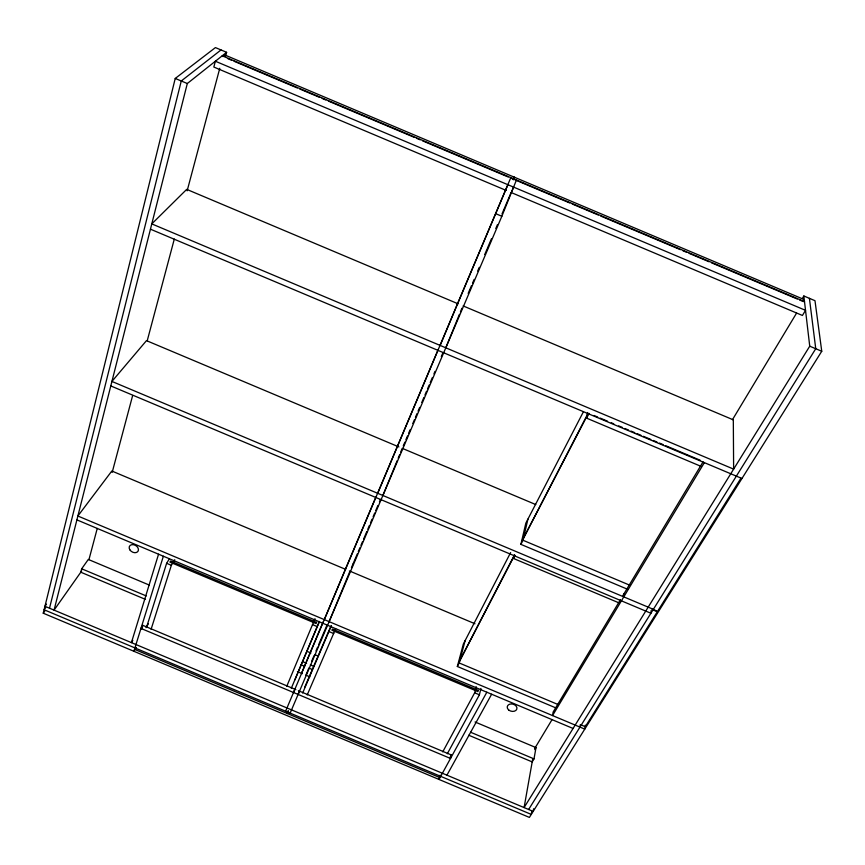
<?xml version="1.0" encoding="UTF-8"?>
<svg xmlns="http://www.w3.org/2000/svg" width="865" height="865" viewBox="0 0 865 865"><rect width="100%" height="100%" fill="white"/><g stroke="black" fill="none" stroke-linecap="round" stroke-linejoin="round"><path stroke-width="1.3" d="M651.129 610.582L650.913 613.253L110.785 385.931M623.784 596.872L624.152 593.52M585.302 725.162L584.772 729.119L77.872 516.005L111.823 471.014L345.622 569.354M579.972 727.097L580.296 724.74M533.619 808.753L533.175 811.392L44.958 606.3L46.515 604.138M531.726 811.77L531.283 814.408L44.104 609.76L45.661 607.587M468.765 735.25L532.18 761.903L534.008 758.886L535.997 747.598L475.058 721.983M532.635 759.394L524.093 807.575L809.737 346.195L803.845 295.981L814.981 300.685L821.75 351.266L529.391 817.414L43.25 613.209L175.238 78.445L215.428 47.586L226.608 52.311L225.57 56.214M700.899 466.311L586.589 418.141L587.627 412.529M627.687 589.314L520.892 544.366L523.022 540.268L527.931 519.097M520.892 544.366L525.844 523.141L583.432 411.718M619.189 602.959L513.54 558.487L514.437 554.714M447.292 753.783L479.405 694.79L480.929 688.454M442.739 751.869L474.669 692.8L476.172 686.659M49.51 608.214L181.272 80.986L221.018 49.943M226.608 52.311L187.305 83.527L54.062 610.128L81.71 570.922M298.349 690.681L451.389 754.983L450.514 758.464L140.963 628.412L142.822 625.341L295.862 689.643M440.015 775.537L439.009 779.441L486.833 692.216M149.245 585.054L88.306 559.439L81.688 568.802L80.791 572.208L145.461 599.38M88.922 559.731L97.248 528.45M112.18 472.398L132.659 395.489M147.234 340.734L174.308 239.054M187.154 190.819L219.775 68.292M555.633 707.808L457.336 666.482L459.174 662.958L465.143 640.576M457.336 666.482L463.337 644.068L510.631 552.573M158.554 554.205L131.415 642.619L132.81 640.316M163.366 556.227L133.87 651.28L135.935 647.809M141.687 628.996L142.822 625.341M136.14 647.474L135.448 649.712L287.039 713.398L287.959 711.246M146.52 627.406L166.621 563.299L169.356 558.866M151.083 629.331L171.367 565.299L174.762 559.741M307.216 694.919L335.652 628.779M290.153 713.117L501.851 216.261L516.448 180.006M302.653 693.006L331.425 625.6M513.788 179.347L514.621 177.314L803.185 299.128L803.477 301.625L799.747 300.058M445.799 347.806L454.287 326.959M454.439 326.602L459.412 314.373M460.407 311.93L461.899 308.264M382.881 495.483L397.186 460.645M398.192 458.18L399.706 454.493M400.722 452.027L402.236 448.34M222.9 56.56L224.857 54.992L513.983 177.044L513.15 179.077L510.664 178.028M329.132 621.643L349.46 572.37M298.111 694.444L299.463 691.157M305.896 675.154L308.837 668.04M311.627 661.39L314.006 655.648M286.748 686.323L314.99 618.691M287.039 713.398L288.056 710.965M440.134 775.17L439.009 777.224L287.558 713.614L288.575 711.181M285.612 711.214L510.815 177.639M324.321 619.621L345.394 569.257M377.702 493.299L438.306 349.309M440.177 345.438L457.607 303.593M291.31 688.248L319.207 621.859M294.9 679.847L319.434 621.427M293.516 692.508L294.889 689.232M301.507 673.305L310.157 652.675M309.562 654.091L323.132 621.957M345.286 569.494L375.767 497.343M457.217 304.523L507.885 184.699M512.923 179.531L513.983 177.044M513.561 179.801L514.621 177.314M287.558 713.614L288.467 711.462M315.995 650.934L317.617 647.128M318.644 644.717L327.1 624.844M351.439 567.689L353.017 563.958M353.104 563.753L355.666 557.741M355.742 557.568L357.321 553.86M358.305 551.535L359.948 547.675M360.954 545.318L362.586 541.49M363.603 539.1L366.792 531.586M367.83 529.164L369.431 525.401M370.469 522.957L372.058 519.216M373.118 516.751L374.707 513.01M375.745 510.566L377.875 505.56M379.432 501.905L380.492 499.429M403.263 445.918L404.874 442.134M405.912 439.701L407.512 435.928M408.55 433.484L410.161 429.721M412.789 423.547L414.389 419.795M415.427 417.341L417.027 413.589M418.076 411.124L419.666 407.383M421.774 402.43L423.893 397.457M424.953 394.981L426.542 391.239M427.591 388.774L429.181 385.033M430.229 382.568L432.359 377.572M433.927 373.875L434.987 371.399M441.323 356.51L442.912 352.779M468.181 293.408L469.76 289.689M469.911 289.353L471.49 285.623M472.55 283.147L474.139 279.417M477.685 271.069L479.275 267.35M484.714 254.559L486.833 249.596M487.2 248.731L489.471 243.379M489.839 242.524L491.428 238.794M495.818 228.468L497.407 224.738M501.992 213.969L503.581 210.249M503.754 209.827L511.161 192.441M513.594 187.11L511.269 192.571L802.428 315.466L805.531 310.34L215.374 61.231L213.839 67.038L506.263 190.462M304.837 686.951L330.852 626.228M514.34 555.125L458.742 662.687L514.632 555.2M587.941 413.557L522.309 540.441L588.362 413.438M513.54 558.487L515.118 555.471M586.589 418.141L589.054 413.405M450.157 757.221L451.389 754.983M446.935 775.17L491.634 694.227M146.044 627.676L148.391 623.741M620.454 599.694L553.124 712.057L552.54 715.571L704.359 462.634M622.973 595.498L703.061 461.834M802.45 298.295L803.845 295.981M534.667 748.517L552.075 719.572M732.439 419.72L796.514 313.206M534.786 749.598L535.997 747.598M528.634 809.489L815.749 348.725L809.413 298.339M740.883 478.323L657.584 611.296L652.426 609.122M43.25 613.209L44.807 611.036M593.985 415.481L597.693 417.049M600.169 418.087L607.576 421.212M611.285 422.769L613.75 423.807M618.691 425.894L622.4 427.451M624.865 428.499L628.574 430.056M631.039 431.094L634.748 432.662M637.224 433.7L640.922 435.268M643.398 436.306L650.804 439.431M653.28 440.469L656.978 442.026M659.454 443.075L663.152 444.632M665.628 445.67L700.207 460.245M150.445 229.182L741.965 478.486M398.916 446.935L146.477 340.637L111.92 381.433L653.356 609.328M402.647 448.503L535.77 504.565M523.022 540.268L630.077 585.335M652.145 609.566L657.303 611.739L585.281 726.697L580.491 724.686M349.352 570.922L474.961 623.751M459.174 662.958L557.947 704.488M76.899 519.876L573.073 728.471M166.621 563.299L171.367 565.299M312.46 624.606L317.196 626.595M328.992 631.558L333.739 633.548M474.669 692.8L479.405 694.79M307.183 651.432L310.913 652.999M314.644 654.567L318.374 656.135M81.688 568.802L146.304 595.963M302.88 661.757L306.61 663.325M310.33 664.893L314.06 666.461M470.636 732.255L534.008 758.886M300.89 664.709L304.621 666.277M309.594 668.364L312.081 669.413M297.398 671.586L302.382 673.673M306.113 675.251L309.854 676.819M222.208 55.803L804.504 301.604M227.863 58.647L231.582 60.226M234.069 61.264L297.322 87.971M299.809 89.019L319.65 97.399M322.137 98.437L325.856 100.016M328.332 101.064L413.913 137.189M416.4 138.238L420.12 139.806M422.596 140.854L508.188 176.979M515.032 179.866L569.732 202.961M572.219 204.01L598.331 215.028M600.818 216.088L680.387 249.671M682.874 250.72L686.605 252.299M689.091 253.348L708.986 261.738M711.473 262.798L797.26 299.009M175.238 78.445L187.305 83.527M495.829 213.731L501.851 216.261M809.737 346.195L821.75 351.266M458.136 303.82L186.699 189.37L151.786 223.894L733.628 469.122L733.315 419.849L463.121 305.918M478.248 690.357L477.945 691.611L331.911 630.217L332.387 629.039L478.248 690.357M316.59 622.4L316.093 623.568L169.908 562.12L170.589 561.017L316.59 622.4M129.891 549.88A4.952 3.665 31 0 0 137.935 551.405A4.952 3.665 31 0 0 133.61 544.712A4.952 3.665 31 0 0 129.891 549.88M508.631 709.927A4.952 3.665 14.1 0 0 516.794 709.17A4.952 3.665 14.1 0 0 510.826 703.959A4.952 3.665 14.1 0 0 508.631 709.927"/></g></svg>
